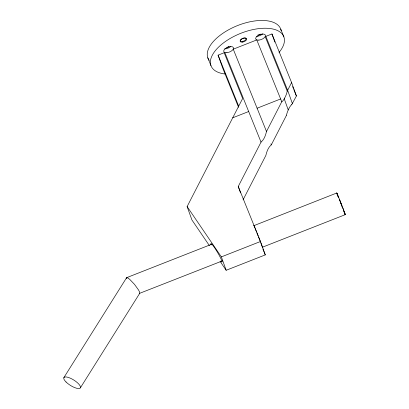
<?xml version="1.0" encoding="UTF-8"?>
<svg xmlns="http://www.w3.org/2000/svg" width="409" height="409" viewBox="0 0 409 409"><rect width="100%" height="100%" fill="white"/><g stroke="black" fill="none" stroke-linecap="round" stroke-linejoin="round"><path stroke-width="0.61" d="M266.499 131.468L233.253 49.182L256.775 39.929L281.755 101.754L266.499 131.468C265.584 135.313 264.183 139.551 261.034 142.112L238.248 186.484L240.543 192.884M287.22 91.115L265.201 36.616L271.954 33.962L291.597 82.592L287.22 91.115L286.995 92.219A9.116 3.037 -70.6 0 1 284.659 98.058M80.374 387.85L139.755 293.268L139.581 292.041L138.559 290.001L134.479 284.342L129.673 279.316L127.823 277.941L126.739 277.629L211.923 244.147M126.754 277.624L126.591 278.713M139.75 293.284L222.552 260.824M288.616 109.106L288.233 109.934L284.255 98.855L284.674 98.114M209.403 245.645L191.928 219.97L187.123 206.581L242.649 98.462L224.178 52.746M243.053 199.868L265.84 155.497C266.765 151.667 268.135 147.404 271.305 144.858L286.561 115.144M291.597 82.592L296.402 95.977L291.729 104.668M63.87 377.614L126.545 277.793M139.566 293.457L139.264 293.473M238.519 107.24L222.879 68.533L218.079 55.149L224.827 52.495L261.034 142.112M232.716 117.802L248.677 111.529M257.103 108.216L280.63 98.963M253.866 225.666L336.765 192.997L337.328 194.214M187.123 206.581L221.361 256.888L260.477 241.509L238.248 186.484M262.358 247.235L345.273 214.659L344.122 211.361M220.103 261.366L226.167 270.272L265.283 254.894L260.477 241.509M338.422 196.836L336.735 192.982L337.067 194.03M336.76 192.992L337.036 193.943M344.138 212.133L345.273 214.664L341.75 205.185M345.247 214.643L344.7 213.462M253.877 225.584L254.066 225.952M254.224 226.305L254.93 227.956M337.491 194.602L337.875 195.507M344.194 212.271L344.465 212.91M338.09 196.023L339.434 199.336M343.693 211.059L343.923 211.617M255.221 228.667L256.545 231.923M338.56 197.179L338.816 197.808M280.743 29.126L283.887 36.912M292.619 86.606L293.325 88.364M293.8 89.535L296.402 95.977M265.85 36.365L287.639 90.302L292.445 103.687M270.911 143.886L271.305 144.858M218.079 55.149L238.692 106.166M207.803 57.802L210.947 65.588M262.895 248.979L265.283 254.894M339.644 199.863L339.935 200.594M339.358 199.152L340.62 202.312M256.918 232.859L258.161 235.983M340.84 202.869L341.147 203.641M340.539 202.097L341.914 205.609M258.595 237.087L260.62 242.327M342.624 207.445L343.171 208.861M343.427 209.531L343.903 210.788M260.952 243.207L262.312 246.949M337.691 195.742L337.89 196.279L337.609 195.517M337.507 195.246L337.195 194.387L337.384 194.909M339.404 199.357L342.394 207.685M271.954 33.962L274.879 42.112M221.361 256.888L226.167 270.272M284.24 98.799A7.894 2.628 -70.6 0 1 281.735 101.856M286.515 115.174A7.894 2.628 -70.6 0 1 288.253 109.975M288.647 109.157A8.906 2.965 -70.6 0 1 291.745 104.571M211.09 244.96A10.782 1.161 59.1 0 1 217.501 252.338A10.782 1.161 59.1 0 1 220.707 261.095M260.497 34.105A3.011 1.467 -22 0 1 257.89 34.99M228.999 46.345A3.011 1.467 -22 0 1 226.76 47.424M230.783 46.447A5.22 2.546 -22 0 1 224.659 48.855M262.736 33.886A5.22 2.546 -22 0 1 256.612 36.294M225.579 74.06A39.192 19.121 -22 0 1 216.913 48.814A39.192 19.121 -22 0 1 267.573 28.303A39.192 19.121 -22 0 1 279.03 52.418M209.203 60.363A39.192 19.121 -22 0 1 236.683 25.915A39.192 19.121 -22 0 1 281.172 30.803M66.048 381.991A9.714 3.17 32.1 0 0 80.179 388.1A9.714 3.17 32.1 0 0 70.138 378.1A9.714 3.17 32.1 0 0 66.048 381.991M258.877 40.113A5.22 2.546 -22 0 0 265.421 35.169A5.22 2.546 -22 0 0 257.389 35.956A5.22 2.546 -22 0 0 258.877 40.113M226.923 52.674A5.22 2.546 -22 0 0 233.467 47.73A5.22 2.546 -22 0 0 225.436 48.518A5.22 2.546 -22 0 0 226.923 52.674M242.261 42.127A3.497 1.708 -22 0 0 246.673 38.829A3.497 1.708 -22 0 0 241.305 39.325A3.497 1.708 -22 0 0 242.261 42.127M242.281 41.447A3.011 1.467 -22 0 0 246.054 38.599A3.011 1.467 -22 0 0 241.422 39.054A3.011 1.467 -22 0 0 242.281 41.447"/></g></svg>
